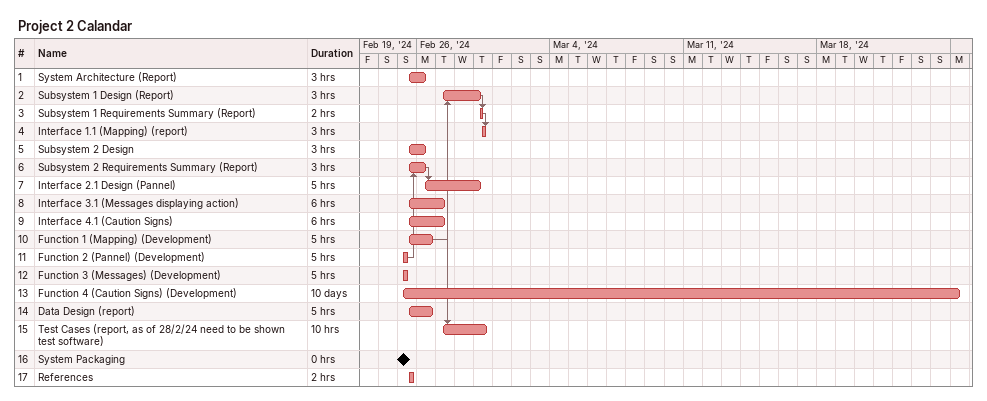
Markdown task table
Project 2 Calandar

| ID | Task | Duration | Start | Finish | Predecessors |
|---|---|---|---|---|---|
| 1 | System Architecture (Report) | 3h | 2024-02-25 | 2024-02-26 |  |
| 2 | Subsystem 1 Design (Report) | 3h | 2024-02-27 | 2024-02-29 | 10 |
| 3 | Subsystem 1 Requirements Summary (Report) | 2h | 2024-02-29 | 2024-02-29 | 2 |
| 4 | Interface 1.1 (Mapping) (report) | 3h | 2024-02-29 | 2024-02-29 | 3 |
| 5 | Subsystem 2 Design | 3h | 2024-02-25 | 2024-02-26 |  |
| 6 | Subsystem 2 Requirements Summary (Report) | 3h | 2024-02-25 | 2024-02-26 | 11 |
| 7 | Interface 2.1 Design (Pannel) | 5h | 2024-02-26 | 2024-02-29 | 6 |
| 8 | Interface 3.1 (Messages displaying action) | 6h | 2024-02-25 | 2024-02-27 |  |
| 9 | Interface 4.1 (Caution Signs) | 6h | 2024-02-25 | 2024-02-27 |  |
| 10 | Function 1 (Mapping) (Development) | 5h | 2024-02-25 | 2024-02-26 |  |
| 11 | Function 2 (Pannel) (Development) | 5h | 2024-02-25 | 2024-02-25 |  |
| 12 | Function 3 (Messages) (Development) | 5h | 2024-02-25 | 2024-02-25 |  |
| 13 | Function 4 (Caution Signs) (Development) | 10d | 2024-02-25 | 2024-03-25 |  |
| 14 | Data Design (report) | 5h | 2024-02-25 | 2024-02-26 |  |
| 15 | Test Cases (report, as of 28/2/24 need to be shown test software) | 10h | 2024-02-27 | 2024-02-29 | 10 |
| 16 | System Packaging | 0h | 2024-02-25 | 2024-02-25 |  |
| 17 | References | 2h | 2024-02-25 | 2024-02-25 |  |
